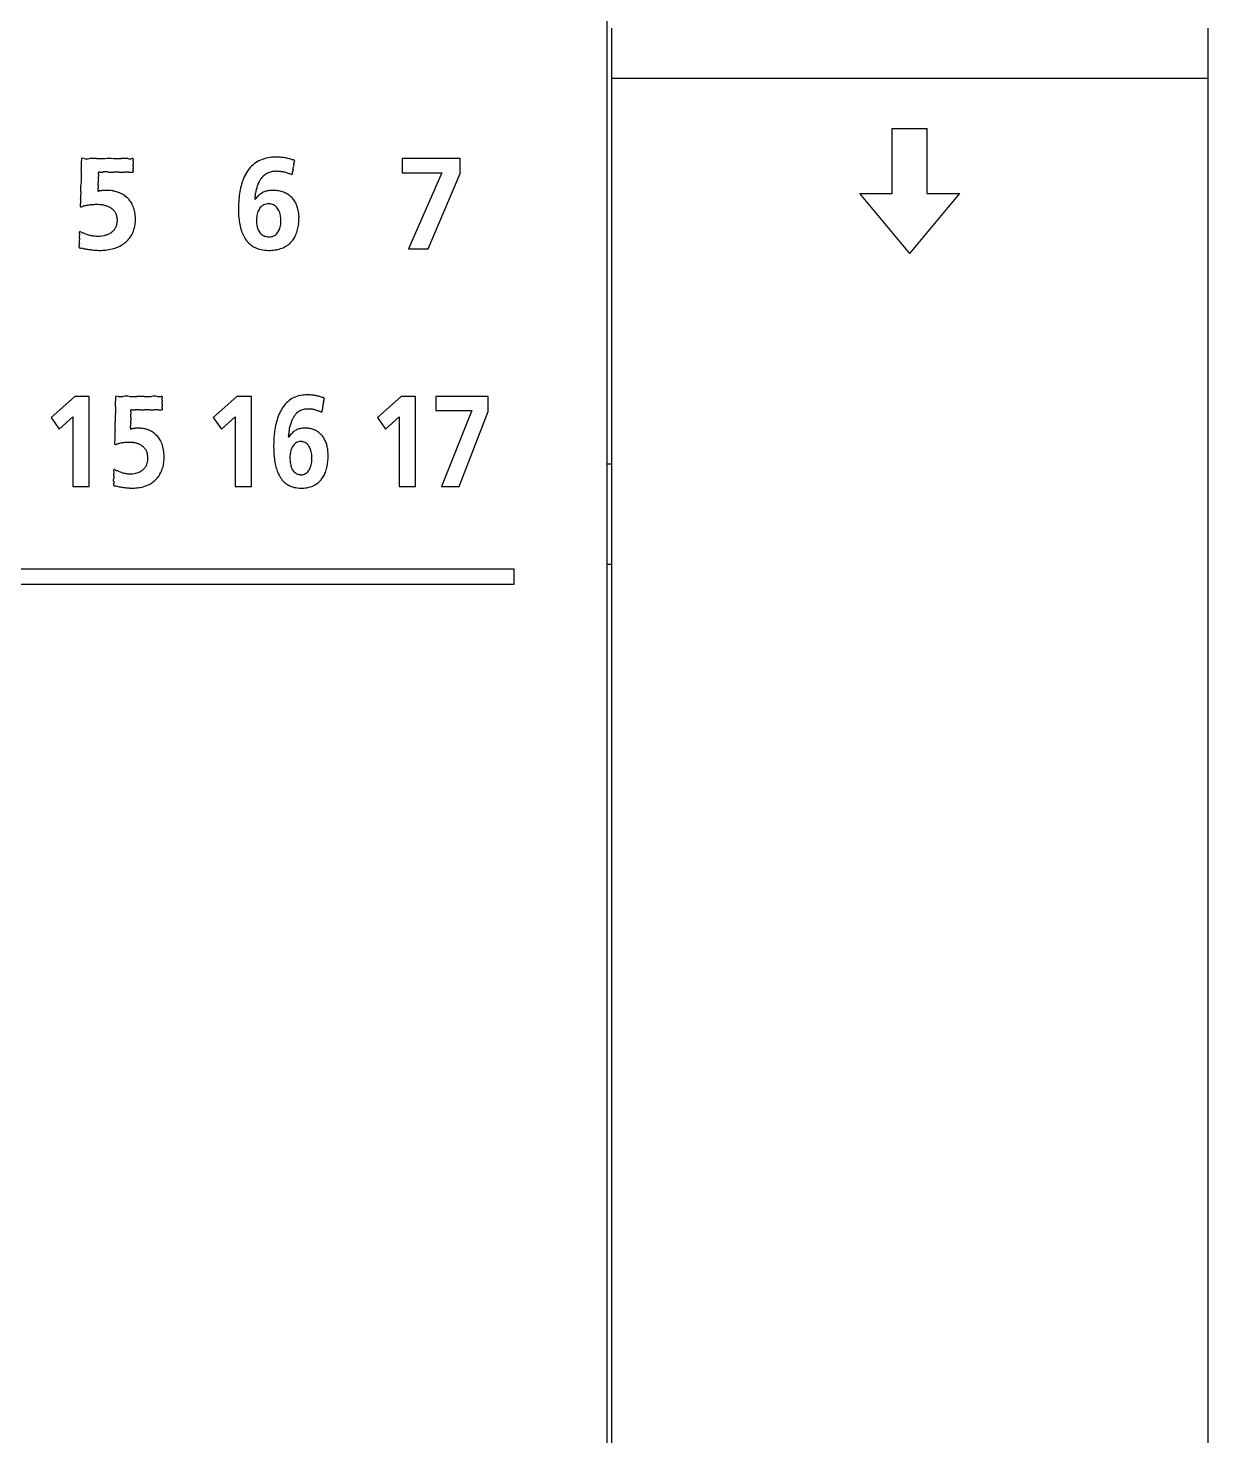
# Model space of a CAD drawing. Header units: millimetres. Extents: x -11 to 5160, y -11 to 2043.
# Drawn here: x 4530.71 to 4542.55, y 1661.25 to 1675.37 of the extents above; entities that cross this region are included whole.
import ezdxf

# ---------------------------------------------------------------- set-up
doc = ezdxf.new("R2010")
doc.units = ezdxf.units.MM

msp = doc.modelspace()

# ---------------------------------------------------------------- linework, layer by layer
at = {"color": 7, "linetype": 'Continuous'}
for p, q in [((4536.518, 1676.128), (4536.518, 1650.293)), ((4536.568, 1651.55), (4536.568, 1675.374)), ((4542.549, 1675.374), (4542.549, 1651.55)), ((4536.568, 1674.872), (4542.549, 1674.872)), ((4539.383, 1674.369), (4539.734, 1674.369)), ((4539.383, 1673.716), (4539.383, 1674.369)), ((4539.734, 1673.716), (4539.734, 1674.369)), ((4535.046, 1674.065), (4534.463, 1674.065)), ((4534.463, 1674.065), (4534.463, 1673.923)), ((4535.046, 1673.915), (4535.046, 1674.065)), ((4531.754, 1673.931), (4531.766, 1673.931)), ((4531.766, 1673.931), (4531.766, 1673.935)), ((4533.361, 1673.902), (4533.363, 1673.92)), ((4534.463, 1673.923), (4534.863, 1673.923)), ((4534.863, 1673.923), (4534.528, 1673.161)), ((4534.725, 1673.161), (4535.046, 1673.915)), ((4532.989, 1673.657), (4532.988, 1673.658)), ((4532.988, 1673.658), (4532.988, 1673.658)), ((4532.989, 1673.656), (4532.989, 1673.657)), ((4532.989, 1673.657), (4532.989, 1673.657)), ((4539.056, 1673.716), (4539.383, 1673.716)), ((4539.558, 1673.112), (4539.056, 1673.716)), ((4539.558, 1673.112), (4540.061, 1673.716)), ((4539.734, 1673.716), (4540.061, 1673.716)), ((4534.528, 1673.161), (4534.725, 1673.161)), ((4531.179, 1671.68), (4530.941, 1671.468)), ((4531.323, 1671.68), (4531.179, 1671.68)), ((4531.323, 1670.776), (4531.323, 1671.68)), ((4532.807, 1671.68), (4532.569, 1671.468)), ((4532.952, 1671.68), (4532.807, 1671.68)), ((4532.952, 1670.776), (4532.952, 1671.68)), ((4534.454, 1671.68), (4534.216, 1671.468)), ((4534.599, 1671.68), (4534.454, 1671.68)), ((4534.599, 1670.776), (4534.599, 1671.68)), ((4535.327, 1671.68), (4534.802, 1671.68)), ((4534.802, 1671.68), (4534.802, 1671.538)), ((4535.327, 1671.53), (4535.327, 1671.68)), ((4532.046, 1671.545), (4532.056, 1671.545)), ((4532.056, 1671.545), (4532.056, 1671.55)), ((4533.66, 1671.517), (4533.663, 1671.535)), ((4534.802, 1671.538), (4535.162, 1671.538)), ((4535.162, 1671.538), (4534.86, 1670.776)), ((4535.038, 1670.776), (4535.327, 1671.53)), ((4530.941, 1671.468), (4531.022, 1671.35)), ((4531.022, 1671.35), (4531.16, 1671.474)), ((4531.16, 1671.474), (4531.16, 1670.776)), ((4532.569, 1671.468), (4532.651, 1671.35)), ((4532.651, 1671.35), (4532.788, 1671.474)), ((4532.788, 1671.474), (4532.788, 1670.776)), ((4534.216, 1671.468), (4534.298, 1671.35)), ((4534.298, 1671.35), (4534.436, 1671.474)), ((4534.436, 1671.474), (4534.436, 1670.776)), ((4533.325, 1671.272), (4533.325, 1671.273)), ((4533.326, 1671.272), (4533.325, 1671.272)), ((4533.326, 1671.271), (4533.326, 1671.272)), ((4533.326, 1671.272), (4533.326, 1671.272)), ((4536.568, 1671.001), (4536.518, 1671.001)), ((4531.16, 1670.776), (4531.323, 1670.776)), ((4532.788, 1670.776), (4532.952, 1670.776)), ((4534.436, 1670.776), (4534.599, 1670.776)), ((4534.86, 1670.776), (4535.038, 1670.776)), ((4535.588, 1669.946), (4522.494, 1669.946)), ((4535.588, 1669.795), (4535.588, 1669.946)), ((4536.518, 1669.996), (4536.568, 1669.996)), ((4522.494, 1669.795), (4535.588, 1669.795))]:
    msp.add_line(p, q, dxfattribs=at)
for centre, radius, start, end in [((4531.774, 1674.029), 0.529, 176.9664, 180.9112), ((4531.268, 1674.057), 0.0216, 157.4863, 180.4173), ((4531.261, 1674.041), 0.0274, 61.1745, 118.8255), ((4531.301, 1674.222), 0.159, 260.3397, 279.6603), ((4531.363, 1673.359), 0.707, 87.084, 92.916), ((4531.44, 1676.739), 2.674, 269.1172, 270.8828), ((4531.524, 1668.922), 5.143, 89.5281, 90.4719), ((4531.606, 1676.369), 2.304, 269.0189, 270.9811), ((4531.678, 1673.488), 0.578, 86.7815, 93.2185), ((4531.732, 1674.183), 0.12, 259.7147, 280.2853), ((4531.759, 1674.054), 0.0132, 60.5551, 118.5733), ((4531.752, 1674.062), 0.0138, 348.0904, 11.9096), ((4531.855, 1674.053), 0.0896, 175.8567, 184.1433), ((4531.355, 1674.038), 0.411, 358.7388, 1.2612), ((4533.166, 1673.776), 0.301, 110.8411, 125.0878), ((4533.181, 1673.736), 0.344, 96.9906, 110.6535), ((4533.194, 1673.625), 0.456, 89.01, 96.9666), ((4533.194, 1673.496), 0.585, 87.1637, 89.2542), ((4533.194, 1673.492), 0.589, 85.1295, 87.1862), ((4533.197, 1673.52), 0.561, 82.9814, 85.1265), ((4533.195, 1673.509), 0.572, 80.8639, 82.9594), ((4533.207, 1673.581), 0.499, 78.5465, 80.9471), ((4533.113, 1673.144), 0.945, 76.9407, 78.2107), ((4533.283, 1673.856), 0.214, 72.5908, 78.2392), ((4533.388, 1674.158), 0.106, 247.5233, 259.0382), ((4533.37, 1674.035), 0.019, 43.8055, 97.6222), ((4533.489, 1674.017), 0.109, 167.1135, 174.7533), ((4533.367, 1674.048), 0.0175, 339.8564, 2.0104), ((4545.282, 1673.59), 14.042, 178.7777, 179.0998), ((4547.171, 1673.631), 15.93, 178.8086, 179.069), ((4528.54, 1674.041), 2.706, 358.3223, 359.5553), ((4532.476, 1673.877), 1.059, 178.2171, 179.5219), ((4531.43, 1673.927), 0.0131, 165.336, 186.3514), ((4531.195, 1673.922), 0.222, 356.8212, 0.9179), ((4531.425, 1673.918), 0.0147, 59.8468, 120.1532), ((4531.449, 1674.023), 0.0938, 259.7169, 280.2831), ((4531.489, 1673.502), 0.43, 86.8791, 93.1209), ((4531.54, 1675.695), 1.765, 269.1139, 270.8861), ((4531.596, 1667.103), 6.827, 89.7611, 90.2389), ((4531.651, 1699.173), 25.242, 269.9389, 270.0611), ((4531.7, 1584.24), 89.69, 89.98556, 90.01444), ((4531.739, 1984.353), 310.422, 269.99713, 270.00287), ((4533.455, 1674.018), 1.689, 179.6418, 180.3582), ((4525.234, 1673.996), 6.532, 359.9034, 0.0966), ((4555.915, 1673.975), 24.149, 179.9753, 180.0247), ((4445.958, 1673.956), 85.808, 359.99416, 0.00584), ((4828.751, 1673.941), 296.985, 179.99884, 180.00116), ((4533.3, 1673.686), 0.463, 150.2925, 159.5699), ((4533.213, 1673.735), 0.364, 138.8286, 150.2962), ((4533.172, 1673.771), 0.309, 125.3186, 138.7303), ((4533.198, 1673.754), 0.186, 126.9122, 139.2943), ((4533.191, 1673.763), 0.174, 113.2629, 126.7454), ((4533.195, 1673.752), 0.186, 99.5867, 113.1015), ((4533.203, 1673.698), 0.24, 89.1563, 99.3552), ((4533.203, 1673.61), 0.328, 86.1003, 89.4724), ((4533.203, 1673.593), 0.345, 83.0675, 86.1644), ((4533.203, 1673.6), 0.338, 79.9713, 83.0414), ((4533.201, 1673.589), 0.35, 77.0704, 79.9693), ((4533.197, 1673.569), 0.37, 74.3694, 77.063), ((4533.187, 1673.535), 0.405, 71.9355, 74.3634), ((4533.171, 1673.486), 0.456, 69.7943, 71.9352), ((4533.138, 1673.395), 0.554, 68.018, 69.7767), ((4533.117, 1673.343), 0.61, 66.4725, 68.0713), ((4432.262, 1690.063), 102.382, 350.92809, 350.93875), ((4561.843, 1669.406), 28.835, 170.9109, 170.956), ((4525.661, 1675.203), 7.808, 350.8451, 351.0218), ((4535.373, 1673.678), 2.023, 170.6053, 171.2616), ((4532.891, 1674.095), 0.494, 349.7754, 352.0914), ((4528.392, 1673.825), 2.85, 358.1561, 359.7214), ((4531.423, 1673.743), 0.0109, 151.9541, 205.785), ((4531.703, 1673.775), 0.289, 176.2171, 181.5219), ((4531.35, 1673.759), 0.0644, 350.0264, 7.7127), ((4535.017, 1673.77), 3.602, 178.6191, 179.1199), ((4530.26, 1673.832), 1.155, 358.1102, 359.6289), ((4527.853, 1673.941), 3.564, 358.6338, 359.1052), ((4533.597, 1673.597), 0.774, 166.8508, 172.7574), ((4533.431, 1673.636), 0.604, 159.5281, 166.8984), ((4533.233, 1673.693), 0.241, 163.0351, 173.5275), ((4533.409, 1673.653), 0.422, 158.9943, 164.8537), ((4533.267, 1673.706), 0.27, 149.7119, 158.5914), ((4533.226, 1673.73), 0.223, 139.3712, 149.83), ((4531.263, 1673.596), 0.029, 149.1427, 208.7349), ((4531.935, 1673.686), 0.697, 176.0949, 181.7827), ((4531.082, 1673.64), 0.158, 349.3361, 8.5415), ((4531.415, 1673.748), 0.0101, 260.1389, 288.6477), ((4531.453, 1673.568), 0.174, 99.1793, 101.6435), ((4531.893, 1671.06), 2.721, 99.7233, 99.8911), ((4531.502, 1673.335), 0.412, 98.3372, 99.5128), ((4531.506, 1673.308), 0.439, 97.227, 98.3936), ((4531.499, 1673.364), 0.383, 95.7935, 97.2063), ((4531.498, 1673.377), 0.37, 94.2536, 95.7954), ((4531.496, 1673.391), 0.355, 92.568, 94.2529), ((4531.497, 1673.387), 0.36, 90.8071, 92.5545), ((4531.497, 1673.36), 0.387, 86.4805, 90.7848), ((4531.498, 1673.367), 0.38, 79.954, 86.5786), ((4531.506, 1673.413), 0.332, 72.194, 79.9756), ((4531.52, 1673.457), 0.286, 63.0355, 72.218), ((4531.537, 1673.489), 0.25, 52.3109, 63.0167), ((4531.548, 1673.504), 0.232, 40.2873, 52.2301), ((4531.543, 1673.5), 0.238, 27.737, 40.1427), ((4531.511, 1673.484), 0.273, 15.6697, 27.6237), ((4533.919, 1673.566), 1.098, 177.4773, 181.4358), ((4533.782, 1673.573), 0.96, 172.7263, 177.5381), ((4533.004, 1673.666), 0.0184, 148.2122, 205.8095), ((4532.808, 1673.719), 0.185, 346.7153, 0.482), ((4532.988, 1673.663), 0.00737, 282.9529, 5.5455), ((4533.033, 1673.648), 0.0409, 124.1691, 157.4699), ((4532.535, 1674.172), 0.683, 314.0956, 315.9725), ((4533.123, 1673.595), 0.141, 124.3361, 133.1189), ((4533.158, 1673.548), 0.199, 119.0164, 125.1188), ((4533.145, 1673.569), 0.175, 111.819, 118.7496), ((4533.152, 1673.554), 0.192, 105.4083, 111.8549), ((4533.123, 1673.496), 0.115, 95.6129, 107.9888), ((4533.156, 1673.535), 0.211, 99.312, 105.3656), ((4533.125, 1673.483), 0.129, 84.0368, 95.9203), ((4533.162, 1673.503), 0.243, 93.8311, 99.314), ((4533.127, 1673.499), 0.113, 71.6945, 84.2122), ((4533.166, 1673.432), 0.315, 88.1497, 93.7098), ((4533.167, 1673.402), 0.344, 79.8294, 88.5244), ((4533.179, 1673.469), 0.277, 69.8541, 79.7896), ((4533.192, 1673.506), 0.237, 58.9496, 69.8094), ((4533.202, 1673.522), 0.218, 47.5055, 58.8637), ((4533.201, 1673.522), 0.218, 36.1541, 47.4106), ((4533.186, 1673.512), 0.237, 25.4668, 36.082), ((4533.152, 1673.496), 0.274, 15.8271, 25.4209), ((4531.242, 1673.602), 0.0206, 255.7936, 283.6868), ((4531.217, 1673.724), 0.145, 281.9265, 289.0955), ((4531.328, 1673.361), 0.235, 101.3323, 105.7107), ((4531.44, 1672.863), 0.746, 100.8386, 102.2122), ((4531.387, 1673.126), 0.477, 98.4644, 100.6073), ((4531.396, 1673.07), 0.534, 96.6092, 98.5228), ((4531.396, 1673.072), 0.532, 94.6655, 96.5916), ((4531.397, 1673.053), 0.551, 92.8009, 94.6703), ((4531.399, 1673.023), 0.581, 91.0051, 92.791), ((4531.398, 1673.142), 0.462, 88.0427, 91.1418), ((4531.401, 1673.252), 0.352, 82.4752, 87.9701), ((4531.408, 1673.305), 0.299, 76.1893, 82.5322), ((4531.423, 1673.362), 0.24, 68.5777, 76.2226), ((4531.441, 1673.408), 0.19, 59.3237, 68.6114), ((4531.46, 1673.439), 0.154, 48.1665, 59.3212), ((4531.473, 1673.455), 0.133, 35.2876, 48.0805), ((4531.477, 1673.458), 0.129, 21.5182, 35.1175), ((4531.461, 1673.452), 0.145, 8.2963, 21.2954), ((4531.429, 1673.447), 0.178, 356.5523, 8.3482), ((4531.427, 1673.462), 0.361, 5.1609, 15.5133), ((4531.389, 1673.455), 0.399, 356.2359, 5.6756), ((4533.765, 1673.56), 0.944, 181.3018, 185.4609), ((4533.512, 1673.536), 0.689, 185.4385, 190.9755), ((4533.319, 1673.442), 0.316, 175.116, 180.2322), ((4533.291, 1673.445), 0.288, 169.8358, 175.2687), ((4533.232, 1673.456), 0.228, 163.2639, 169.8359), ((4533.186, 1673.47), 0.18, 155.407, 163.3073), ((4533.151, 1673.486), 0.141, 145.8612, 155.4284), ((4533.129, 1673.501), 0.115, 134.5072, 145.8439), ((4533.119, 1673.51), 0.101, 121.6616, 134.4026), ((4533.118, 1673.511), 0.0996, 108.2201, 121.5018), ((4533.13, 1673.51), 0.101, 58.3549, 71.4745), ((4533.128, 1673.507), 0.104, 45.8045, 58.2158), ((4533.117, 1673.497), 0.119, 34.7193, 45.7231), ((4533.096, 1673.482), 0.145, 25.3538, 34.711), ((4533.064, 1673.467), 0.181, 17.516, 25.3769), ((4533.025, 1673.454), 0.222, 10.8729, 17.5521), ((4532.98, 1673.446), 0.267, 5.1347, 10.8907), ((4532.951, 1673.443), 0.297, 359.8845, 5.2111), ((4533.102, 1673.482), 0.326, 7.2646, 15.8502), ((4533.007, 1673.47), 0.423, 0.0349, 7.1516), ((4532.923, 1673.468), 0.506, 353.3336, 0.2968), ((4531.23, 1673.315), 0.0178, 40.1361, 95.0321), ((4531.244, 1673.33), 0.016, 168.966, 188.3394), ((4531.108, 1673.323), 0.119, 355.1789, 2.1265), ((4531.276, 1673.385), 0.0669, 240.4818, 255.6926), ((4531.451, 1673.46), 0.165, 297.6705, 307.8173), ((4531.464, 1673.442), 0.143, 307.8564, 319.4716), ((4531.471, 1673.436), 0.134, 319.5856, 332.2005), ((4531.466, 1673.439), 0.14, 332.3412, 345.116), ((4531.438, 1673.445), 0.168, 345.301, 357.0095), ((4531.508, 1673.436), 0.278, 325.8824, 336.5685), ((4531.492, 1673.443), 0.295, 336.5969, 346.7792), ((4531.458, 1673.451), 0.33, 346.8482, 356.18), ((4533.331, 1673.5), 0.505, 190.9231, 198.1731), ((4533.204, 1673.458), 0.371, 198.1313, 207.5501), ((4533.268, 1673.44), 0.265, 179.764, 185.5247), ((4533.246, 1673.437), 0.243, 185.3722, 191.4465), ((4533.201, 1673.428), 0.197, 191.4515, 198.6446), ((4533.167, 1673.416), 0.161, 198.6122, 207.0535), ((4533.141, 1673.403), 0.132, 207.0513, 216.9639), ((4533.119, 1673.393), 0.118, 314.5734, 325.3746), ((4533.099, 1673.408), 0.144, 325.3746, 334.5367), ((4533.069, 1673.422), 0.176, 334.508, 342.2433), ((4533.035, 1673.433), 0.212, 342.2125, 348.834), ((4533.004, 1673.439), 0.244, 348.7886, 354.6843), ((4532.971, 1673.442), 0.276, 354.7047, 359.9609), ((4533.093, 1673.435), 0.332, 336.4838, 345.7036), ((4533.006, 1673.457), 0.423, 345.7274, 353.4782), ((4531.108, 1673.189), 0.116, 354.8178, 2.4876), ((4529.167, 1673.276), 2.059, 358.2996, 359.0058), ((4531.756, 1673.192), 0.531, 177.4801, 179.8253), ((4529.052, 1673.331), 2.176, 358.3233, 358.9821), ((4535.616, 1673.151), 4.392, 178.48, 178.8254), ((4531.787, 1673.29), 0.56, 177.5767, 179.7287), ((4531.116, 1672.914), 0.431, 68.0552, 70.5683), ((4531.4, 1673.642), 0.351, 249.5079, 252.7821), ((4531.457, 1673.813), 0.53, 252.3733, 254.6518), ((4531.421, 1673.687), 0.4, 254.7765, 257.9438), ((4531.418, 1673.67), 0.383, 257.9128, 261.3698), ((4531.415, 1673.648), 0.36, 261.3918, 265.2256), ((4531.413, 1673.632), 0.344, 265.2079, 269.4092), ((4531.413, 1673.594), 0.306, 269.3604, 275.0403), ((4531.416, 1673.558), 0.27, 275.0616, 281.6436), ((4531.423, 1673.524), 0.235, 281.5958, 289.0297), ((4531.436, 1673.488), 0.197, 289.0046, 297.6803), ((4531.487, 1673.469), 0.316, 293.5433, 303.8885), ((4531.504, 1673.443), 0.285, 303.9449, 314.7906), ((4531.512, 1673.434), 0.273, 314.8564, 325.8196), ((4533.128, 1673.418), 0.285, 207.5587, 219.367), ((4533.095, 1673.392), 0.243, 219.505, 233.2425), ((4533.094, 1673.393), 0.244, 233.4977, 247.8199), ((4533.125, 1673.391), 0.113, 217.0037, 228.3299), ((4533.12, 1673.385), 0.104, 228.4407, 240.7047), ((4533.121, 1673.388), 0.107, 240.8295, 253.2617), ((4533.126, 1673.408), 0.127, 253.4628, 264.8113), ((4533.128, 1673.412), 0.132, 264.3207, 275.9006), ((4533.13, 1673.388), 0.108, 275.9335, 288.7176), ((4533.133, 1673.378), 0.0981, 288.926, 302.0795), ((4533.13, 1673.382), 0.103, 302.2144, 314.5064), ((4533.165, 1673.409), 0.26, 290.6947, 302.1276), ((4533.176, 1673.391), 0.239, 302.2463, 314.1559), ((4533.172, 1673.395), 0.244, 314.2769, 325.8428), ((4533.145, 1673.412), 0.276, 325.9238, 336.4656), ((4531.242, 1673.174), 0.018, 167.6706, 189.6348), ((4531.237, 1673.186), 0.0198, 230.1877, 283.4134), ((4531.233, 1673.069), 0.0983, 72.1033, 84.8858), ((4531.32, 1673.415), 0.258, 257.2813, 262.3648), ((4532.061, 1678.037), 4.939, 260.9711, 261.2455), ((4531.437, 1674.026), 0.88, 261.6112, 263.183), ((4531.462, 1674.218), 1.073, 263.0806, 264.3819), ((4531.448, 1674.073), 0.928, 264.4016, 265.9043), ((4531.442, 1673.992), 0.847, 265.8952, 267.5227), ((4531.436, 1673.853), 0.708, 267.5029, 269.408), ((4531.435, 1673.705), 0.56, 269.3242, 275.3828), ((4531.446, 1673.596), 0.45, 275.3585, 283.9653), ((4531.465, 1673.518), 0.37, 283.9692, 293.5055), ((4533.112, 1673.439), 0.293, 248.0414, 261.2398), ((4533.128, 1673.543), 0.398, 261.2314, 271.9801), ((4533.132, 1673.547), 0.402, 271.4456, 280.2512), ((4533.148, 1673.457), 0.31, 280.3002, 290.634), ((4526.802, 1671.686), 4.786, 358.6922, 359.3892), ((4532.51, 1671.638), 0.922, 177.9088, 180.1726), ((4531.609, 1671.672), 0.0203, 157.8762, 182.1884), ((4531.602, 1671.658), 0.0252, 61.8043, 118.1957), ((4531.638, 1671.824), 0.146, 260.5587, 279.4413), ((4531.694, 1671.03), 0.651, 87.1505, 92.8495), ((4531.764, 1674.144), 2.464, 269.1382, 270.8618), ((4531.839, 1666.909), 4.771, 89.5423, 90.4577), ((4531.912, 1673.83), 2.15, 269.0541, 270.9459), ((4531.977, 1671.141), 0.54, 86.8993, 93.1007), ((4532.026, 1671.79), 0.112, 260.0948, 279.9052), ((4532.051, 1671.669), 0.0123, 61.5038, 117.5274), ((4532.044, 1671.677), 0.0128, 347.1817, 12.8183), ((4532.139, 1671.668), 0.0834, 175.5446, 184.4554), ((4531.674, 1671.652), 0.382, 358.644, 1.356), ((4533.627, 1671.633), 1.571, 179.6149, 180.3851), ((4533.509, 1671.41), 0.29, 128.2879, 141.7929), ((4533.492, 1671.43), 0.264, 113.0195, 128.0557), ((4533.5, 1671.41), 0.285, 97.8201, 112.7581), ((4533.51, 1671.326), 0.369, 88.899, 97.7419), ((4533.511, 1671.223), 0.473, 86.8444, 89.1679), ((4533.511, 1671.218), 0.477, 84.5856, 86.8692), ((4533.513, 1671.239), 0.457, 82.2081, 84.5814), ((4533.511, 1671.231), 0.465, 79.8608, 82.1874), ((4533.521, 1671.281), 0.414, 77.3268, 79.9389), ((4533.453, 1670.997), 0.706, 75.4694, 77.0082), ((4533.586, 1671.493), 0.192, 71.0159, 76.704), ((4533.69, 1671.77), 0.104, 246.1842, 256.8427), ((4533.668, 1671.651), 0.0179, 42.8416, 94.5637), ((4533.215, 1671.698), 0.467, 350.6394, 353.0834), ((4533.781, 1671.635), 0.103, 167.8306, 175.8921), ((4533.665, 1671.662), 0.0165, 340.1765, 3.5462), ((4543.583, 1671.264), 11.999, 178.8522, 179.2291), ((4572.518, 1670.856), 40.937, 178.99, 179.0913), ((4528.733, 1671.54), 3.009, 358.6933, 359.2515), ((4531.561, 1671.536), 0.181, 356.4628, 1.4821), ((4532.609, 1671.497), 0.867, 178.1753, 179.7696), ((4531.75, 1671.534), 0.0135, 60.66, 119.34), ((4531.755, 1671.542), 0.0122, 164.9715, 187.5267), ((4531.771, 1671.631), 0.0867, 259.9895, 280.0105), ((4531.807, 1671.149), 0.397, 86.9616, 93.0384), ((4531.853, 1673.176), 1.631, 269.1372, 270.8628), ((4531.903, 1665.237), 6.309, 89.7674, 90.2326), ((4531.953, 1694.87), 23.324, 269.9405, 270.0595), ((4531.998, 1588.669), 82.877, 89.98594, 90.01406), ((4532.032, 1958.385), 286.84, 269.9972, 270.0028), ((4525.981, 1671.611), 6.075, 359.8961, 0.1039), ((4554.517, 1671.59), 22.46, 179.9735, 180.0265), ((4452.25, 1671.571), 79.806, 359.99372, 0.00628), ((4808.269, 1671.556), 276.212, 179.99875, 180.00125), ((4533.678, 1671.308), 0.488, 152.8482, 161.5005), ((4533.569, 1671.364), 0.365, 141.8442, 152.8868), ((4533.565, 1671.353), 0.224, 142.386, 152.4465), ((4533.526, 1671.383), 0.176, 129.9291, 142.3479), ((4533.512, 1671.399), 0.154, 115.6258, 129.7739), ((4533.512, 1671.398), 0.155, 100.6982, 115.415), ((4533.518, 1671.358), 0.195, 89.0736, 100.3831), ((4533.519, 1671.287), 0.266, 85.6697, 89.4167), ((4533.518, 1671.272), 0.281, 82.3142, 85.7423), ((4533.519, 1671.277), 0.277, 78.893, 82.2842), ((4533.516, 1671.266), 0.288, 75.7009, 78.8908), ((4533.512, 1671.248), 0.306, 72.7408, 75.6928), ((4533.502, 1671.218), 0.338, 70.0847, 72.7345), ((4533.487, 1671.175), 0.383, 67.7568, 70.0848), ((4533.455, 1671.098), 0.467, 65.8312, 67.7381), ((4533.436, 1671.054), 0.515, 64.1567, 65.8901), ((4437.858, 1685.245), 96.781, 351.85574, 351.86699), ((4560.65, 1667.706), 27.258, 171.8376, 171.8852), ((4526.364, 1672.633), 7.381, 351.7681, 351.9546), ((4535.566, 1671.34), 1.912, 171.5151, 172.2076), ((4532.259, 1671.302), 0.677, 176.1158, 181.9656), ((4528.833, 1671.433), 2.752, 358.2302, 359.8512), ((4531.749, 1671.358), 0.0105, 151.0515, 206.8934), ((4531.741, 1671.362), 0.00951, 261.3203, 288.4513), ((4530.628, 1671.444), 1.113, 358.1845, 359.7603), ((4532.019, 1671.391), 0.279, 176.2284, 181.7164), ((4531.678, 1671.374), 0.0622, 349.8225, 8.1223), ((4535.098, 1671.395), 3.357, 178.7038, 179.2411), ((4531.801, 1671.091), 0.268, 100.834, 102.2744), ((4531.898, 1670.607), 0.762, 100.6175, 101.1579), ((4531.824, 1670.999), 0.363, 99.3105, 100.5131), ((4531.822, 1671.012), 0.35, 98.016, 99.3372), ((4531.816, 1671.049), 0.312, 96.4424, 98.003), ((4531.815, 1671.062), 0.299, 94.7266, 96.4416), ((4531.814, 1671.073), 0.288, 92.8543, 94.7265), ((4531.814, 1671.07), 0.292, 90.8967, 92.8389), ((4531.814, 1671.048), 0.314, 86.0909, 90.8721), ((4531.815, 1671.052), 0.309, 78.8584, 86.1944), ((4531.822, 1671.086), 0.275, 70.3396, 78.8708), ((4534.028, 1671.213), 0.852, 168.1354, 173.4833), ((4533.836, 1671.254), 0.655, 161.4439, 168.1868), ((4533.584, 1671.31), 0.256, 164.5136, 174.3541), ((4533.787, 1671.268), 0.463, 160.9972, 166.288), ((4533.617, 1671.325), 0.283, 152.3021, 160.6144), ((4533.474, 1671.2), 0.161, 107.0542, 114.0515), ((4533.477, 1671.188), 0.173, 100.3491, 107.0026), ((4533.481, 1671.164), 0.197, 94.2667, 100.3454), ((4533.485, 1671.107), 0.255, 87.9419, 94.1266), ((4533.486, 1671.082), 0.28, 78.7166, 88.3502), ((4533.496, 1671.131), 0.23, 67.794, 78.6492), ((4531.605, 1671.211), 0.0282, 148.3949, 209.6865), ((4531.43, 1671.255), 0.154, 349.1682, 8.9131), ((4531.66, 1671.027), 0.183, 102.4127, 107.5031), ((4531.771, 1670.581), 0.643, 102.0386, 103.48), ((4531.716, 1670.831), 0.387, 99.3707, 101.757), ((4531.724, 1670.782), 0.437, 97.3309, 99.4422), ((4531.724, 1670.786), 0.433, 95.175, 97.3095), ((4531.725, 1670.771), 0.448, 93.1087, 95.1807), ((4531.726, 1670.747), 0.472, 91.116, 93.0973), ((4531.725, 1670.845), 0.374, 87.8236, 91.2697), ((4531.728, 1670.934), 0.285, 81.6347, 87.7376), ((4531.735, 1670.974), 0.244, 74.6975, 81.6921), ((4531.746, 1671.016), 0.201, 66.4076, 74.7217), ((4531.832, 1671.115), 0.244, 60.4805, 70.3461), ((4531.842, 1671.133), 0.223, 49.2903, 60.4334), ((4531.844, 1671.135), 0.22, 37.2554, 49.1877), ((4531.827, 1671.123), 0.241, 25.2417, 37.122), ((4531.781, 1671.102), 0.292, 14.1122, 25.1668), ((4534.395, 1671.181), 1.22, 177.7304, 181.2927), ((4534.24, 1671.188), 1.065, 173.4519, 177.787), ((4533.342, 1671.281), 0.019, 149.5774, 205.049), ((4533.144, 1671.331), 0.186, 347.3994, 1.0769), ((4533.325, 1671.277), 0.0071, 285.6001, 8.5811), ((4533.369, 1671.265), 0.0399, 127.3745, 160.1621), ((4532.844, 1671.761), 0.683, 317.1751, 318.9596), ((4533.454, 1671.222), 0.131, 127.2817, 136.1558), ((4533.484, 1671.187), 0.177, 121.6612, 128.0542), ((4533.448, 1671.135), 0.0928, 124.5125, 137.5291), ((4533.47, 1671.208), 0.152, 114.0239, 121.3927), ((4533.444, 1671.14), 0.0858, 110.1761, 124.3397), ((4533.446, 1671.132), 0.0948, 96.2779, 109.8729), ((4533.448, 1671.122), 0.105, 83.3729, 96.5794), ((4533.449, 1671.133), 0.0932, 69.7952, 83.5288), ((4533.451, 1671.139), 0.0871, 55.535, 69.5094), ((4533.446, 1671.132), 0.096, 42.7154, 55.3892), ((4533.505, 1671.154), 0.205, 56.1691, 67.7175), ((4533.507, 1671.158), 0.2, 44.4251, 56.0616), ((4533.498, 1671.15), 0.213, 33.2644, 44.3345), ((4533.472, 1671.133), 0.243, 23.1534, 33.2153), ((4533.426, 1671.113), 0.294, 14.2838, 23.1331), ((4531.585, 1671.216), 0.0189, 256.0839, 283.3382), ((4531.566, 1671.301), 0.106, 282.7003, 291.589), ((4531.76, 1671.049), 0.165, 56.5573, 66.4218), ((4531.774, 1671.069), 0.14, 45.0845, 56.5225), ((4531.781, 1671.077), 0.129, 32.413, 44.9731), ((4531.778, 1671.075), 0.134, 19.4632, 32.2593), ((4531.754, 1671.067), 0.158, 7.4346, 19.3007), ((4531.715, 1671.062), 0.198, 356.896, 7.5139), ((4531.679, 1671.077), 0.397, 4.6252, 14.002), ((4531.633, 1671.07), 0.443, 356.6136, 5.1039), ((4534.222, 1671.175), 1.047, 181.1717, 184.9186), ((4533.937, 1671.15), 0.761, 184.8958, 189.8992), ((4533.69, 1671.057), 0.352, 175.6095, 180.2143), ((4533.657, 1671.06), 0.319, 170.8579, 175.7528), ((4533.589, 1671.071), 0.249, 164.891, 170.8625), ((4533.534, 1671.086), 0.193, 157.6599, 164.9414), ((4533.491, 1671.104), 0.146, 148.6704, 157.7001), ((4533.463, 1671.121), 0.113, 137.6028, 148.6864), ((4533.43, 1671.118), 0.117, 31.8941, 42.6631), ((4533.402, 1671.1), 0.15, 23.0645, 31.9152), ((4533.363, 1671.083), 0.193, 15.8404, 23.1045), ((4533.315, 1671.07), 0.242, 9.8, 15.8836), ((4533.264, 1671.061), 0.295, 4.6203, 9.8214), ((4533.23, 1671.057), 0.329, 359.8948, 4.6922), ((4533.363, 1671.097), 0.358, 6.532, 14.3207), ((4533.253, 1671.085), 0.469, 0.0281, 6.4402), ((4533.16, 1671.083), 0.562, 353.9943, 0.2678), ((4531.587, 1670.945), 0.0152, 168.5739, 188.9767), ((4531.459, 1670.938), 0.114, 355.1258, 2.4248), ((4532.105, 1670.906), 0.533, 177.6452, 179.9054), ((4531.573, 1670.931), 0.0168, 38.9398, 91.7426), ((4531.619, 1670.995), 0.0631, 238.5247, 253.2533), ((4531.438, 1670.525), 0.442, 66.0951, 68.3339), ((4531.734, 1671.211), 0.306, 247.4931, 250.9125), ((4531.757, 1671.074), 0.169, 290.9837, 300.2753), ((4531.767, 1671.056), 0.148, 300.289, 310.8289), ((4531.775, 1671.047), 0.136, 310.8925, 322.4911), ((4531.775, 1671.047), 0.136, 322.6062, 334.6847), ((4531.762, 1671.052), 0.15, 334.7916, 346.5989), ((4531.728, 1671.06), 0.185, 346.7313, 357.3273), ((4531.785, 1671.045), 0.288, 328.6694, 338.7366), ((4531.757, 1671.056), 0.318, 338.7445, 348.0886), ((4531.712, 1671.065), 0.364, 348.1337, 356.5733), ((4533.73, 1671.113), 0.551, 189.8442, 196.4497), ((4533.581, 1671.069), 0.395, 196.3929, 205.1243), ((4533.632, 1671.054), 0.293, 179.7807, 184.9792), ((4533.607, 1671.051), 0.268, 184.8341, 190.3202), ((4533.554, 1671.042), 0.214, 190.319, 196.8777), ((4533.512, 1671.029), 0.171, 196.8351, 204.6579), ((4533.479, 1671.014), 0.135, 204.6344, 214.0641), ((4533.458, 1671), 0.109, 214.0739, 225.2512), ((4533.448, 1670.988), 0.0947, 305.0668, 317.5983), ((4533.432, 1671.002), 0.116, 317.6352, 328.1928), ((4533.405, 1671.019), 0.148, 328.165, 336.8272), ((4533.368, 1671.035), 0.188, 336.7832, 343.9321), ((4533.326, 1671.047), 0.232, 343.8943, 349.9281), ((4533.29, 1671.054), 0.269, 349.8818, 355.2127), ((4533.252, 1671.057), 0.307, 355.2285, 359.9653), ((4533.361, 1671.048), 0.358, 338.6246, 347.098), ((4533.256, 1671.071), 0.465, 347.1045, 354.1307), ((4531.461, 1670.803), 0.109, 354.6849, 2.8657), ((4531.586, 1670.789), 0.0169, 167.0614, 190.4892), ((4531.581, 1670.8), 0.0186, 229.7124, 281.0311), ((4529.638, 1670.884), 1.932, 358.3991, 359.1515), ((4532.068, 1670.809), 0.498, 177.5246, 180.026), ((4529.503, 1670.939), 2.069, 358.429, 359.1217), ((4535.718, 1670.78), 4.148, 178.5925, 178.9581), ((4531.574, 1670.688), 0.0943, 71.2254, 83.2605), ((4531.779, 1671.331), 0.434, 250.5175, 253.0454), ((4531.748, 1671.233), 0.331, 253.1665, 256.6316), ((4531.744, 1671.215), 0.313, 256.6016, 260.4199), ((4531.74, 1671.196), 0.293, 260.4436, 264.6912), ((4531.739, 1671.181), 0.278, 264.6726, 269.3425), ((4531.739, 1671.15), 0.248, 269.2908, 275.6025), ((4531.742, 1671.123), 0.22, 275.6325, 282.9118), ((4531.747, 1671.099), 0.195, 282.869, 290.9941), ((4531.783, 1671.074), 0.311, 285.4866, 295.8236), ((4531.798, 1671.043), 0.278, 295.8868, 306.7823), ((4531.805, 1671.033), 0.265, 306.8547, 317.8629), ((4531.802, 1671.035), 0.269, 317.9267, 328.6242), ((4533.485, 1671.024), 0.289, 205.0936, 216.3881), ((4533.438, 1670.989), 0.231, 216.4735, 230.221), ((4533.427, 1670.978), 0.215, 230.4797, 245.5224), ((4533.438, 1671.005), 0.244, 245.8236, 260.2154), ((4533.448, 1670.99), 0.0947, 225.3442, 237.9765), ((4533.446, 1670.987), 0.0917, 238.1224, 251.4465), ((4533.45, 1671), 0.105, 251.71, 264.2006), ((4533.451, 1671.001), 0.107, 263.6861, 276.5599), ((4533.453, 1670.984), 0.0887, 276.6409, 290.664), ((4533.454, 1670.98), 0.0847, 290.9352, 304.9299), ((4533.48, 1670.989), 0.225, 292.8352, 304.9577), ((4533.482, 1670.984), 0.22, 305.0994, 317.2363), ((4533.467, 1670.998), 0.24, 317.3459, 328.6459), ((4533.428, 1671.021), 0.286, 328.6964, 338.6311), ((4531.66, 1671.005), 0.234, 256.1859, 261.2393), ((4532.092, 1673.4), 2.668, 259.9057, 260.364), ((4531.764, 1671.494), 0.734, 260.7121, 262.411), ((4531.783, 1671.625), 0.866, 262.3128, 263.766), ((4531.77, 1671.515), 0.755, 263.7837, 265.4474), ((4531.765, 1671.446), 0.686, 265.4384, 267.2462), ((4531.76, 1671.333), 0.573, 267.224, 269.341), ((4531.759, 1671.214), 0.454, 269.25, 275.9812), ((4531.768, 1671.129), 0.368, 275.967, 285.461), ((4533.451, 1671.083), 0.323, 260.259, 272.196), ((4533.454, 1671.087), 0.327, 271.6164, 281.3763), ((4533.467, 1671.019), 0.258, 281.4566, 292.7357)]:
    msp.add_arc(centre, radius, start, end, dxfattribs=at)

doc.saveas('drawing.dxf')
